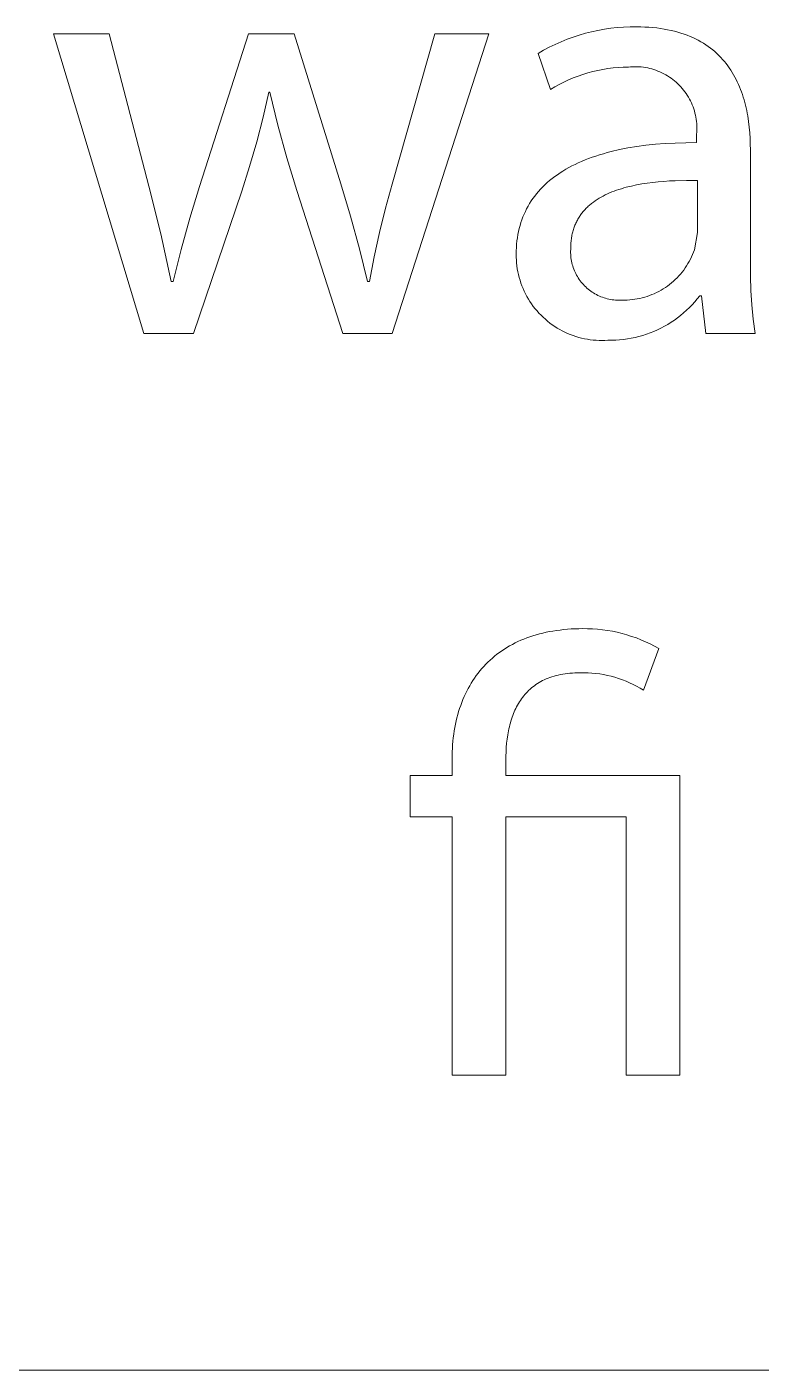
# Model space of a CAD drawing. Header units: millimetres. Extents: x -665 to 1920, y -373 to 1434.
# Drawn here: x 1220.5 to 1251.2, y -372.9 to -316.8 of the extents above; entities that cross this region are included whole.
import ezdxf

# ---------------------------------------------------------------- set-up
doc = ezdxf.new("R2010")
doc.units = ezdxf.units.MM
doc.header["$MEASUREMENT"] = 0
doc.layers.add('Domyślny', color=7, linetype='Continuous', true_color=0x000000)

msp = doc.modelspace()

# ---------------------------------------------------------------- linework, layer by layer
at = {"layer": 'Domyślny', "color": 18, "lineweight": 15, "true_color": 0x000000}
for p, q in [((1225.402, -329.619), (1221.622, -317.091)), ((1221.622, -317.091), (1223.947, -317.091)), ((1223.947, -317.091), (1225.609, -323.463)), ((1227.727, -323.48), (1229.777, -317.091)), ((1229.777, -317.091), (1231.688, -317.091)), ((1231.688, -317.091), (1233.634, -323.359)), ((1235.778, -323.377), (1237.569, -317.091)), ((1239.825, -317.091), (1235.778, -329.619)), ((1237.569, -317.091), (1239.825, -317.091)), ((1243.344, -317.233), (1243.6, -317.149)), ((1243.6, -317.149), (1243.86, -317.074)), ((1243.86, -317.074), (1244.121, -317.008)), ((1244.121, -317.008), (1244.385, -316.952)), ((1244.385, -316.952), (1244.651, -316.904)), ((1244.651, -316.904), (1244.918, -316.866)), ((1244.918, -316.866), (1245.186, -316.837)), ((1245.186, -316.837), (1245.456, -316.817)), ((1245.456, -316.817), (1245.725, -316.807)), ((1245.725, -316.807), (1245.995, -316.806)), ((1245.995, -316.806), (1246.172, -316.808)), ((1246.172, -316.808), (1246.345, -316.813)), ((1246.345, -316.813), (1246.514, -316.823)), ((1246.514, -316.823), (1246.679, -316.836)), ((1246.679, -316.836), (1246.839, -316.852)), ((1246.839, -316.852), (1246.996, -316.872)), ((1246.996, -316.872), (1247.149, -316.896)), ((1247.149, -316.896), (1247.297, -316.923)), ((1247.297, -316.923), (1247.442, -316.953)), ((1247.442, -316.953), (1247.583, -316.987)), ((1247.583, -316.987), (1247.721, -317.024)), ((1247.721, -317.024), (1247.854, -317.064)), ((1247.854, -317.064), (1247.984, -317.107)), ((1247.984, -317.107), (1248.11, -317.153)), ((1248.11, -317.153), (1248.233, -317.202)), ((1242.113, -317.782), (1242.351, -317.655)), ((1242.351, -317.655), (1242.594, -317.536)), ((1242.594, -317.536), (1242.84, -317.427)), ((1242.84, -317.427), (1243.09, -317.325)), ((1243.09, -317.325), (1243.344, -317.233)), ((1248.233, -317.202), (1248.352, -317.254)), ((1248.352, -317.254), (1248.468, -317.309)), ((1248.468, -317.309), (1248.58, -317.366)), ((1248.58, -317.366), (1248.688, -317.427)), ((1248.688, -317.427), (1248.794, -317.49)), ((1248.794, -317.49), (1248.896, -317.555)), ((1248.896, -317.555), (1248.994, -317.623)), ((1248.994, -317.623), (1249.09, -317.694)), ((1249.09, -317.694), (1249.182, -317.767)), ((1241.879, -317.916), (1242.113, -317.782)), ((1242.396, -319.423), (1241.879, -317.916)), ((1249.182, -317.767), (1249.271, -317.842)), ((1249.271, -317.842), (1249.357, -317.919)), ((1249.357, -317.919), (1249.44, -317.999)), ((1249.44, -317.999), (1249.52, -318.081)), ((1249.52, -318.081), (1249.596, -318.165)), ((1249.596, -318.165), (1249.67, -318.251)), ((1249.67, -318.251), (1249.741, -318.339)), ((1243.554, -318.861), (1243.353, -318.938)), ((1243.757, -318.791), (1243.554, -318.861)), ((1243.962, -318.728), (1243.757, -318.791)), ((1244.17, -318.672), (1243.962, -318.728)), ((1244.379, -318.623), (1244.17, -318.672)), ((1244.59, -318.582), (1244.379, -318.623)), ((1244.802, -318.548), (1244.59, -318.582)), ((1245.016, -318.521), (1244.802, -318.548)), ((1245.23, -318.502), (1245.016, -318.521)), ((1245.444, -318.489), (1245.23, -318.502)), ((1245.659, -318.485), (1245.444, -318.489)), ((1245.749, -318.477), (1245.659, -318.485)), ((1245.838, -318.472), (1245.749, -318.477)), ((1245.928, -318.47), (1245.838, -318.472)), ((1246.018, -318.471), (1245.928, -318.47)), ((1246.108, -318.475), (1246.018, -318.471)), ((1246.197, -318.483), (1246.108, -318.475)), ((1246.287, -318.493), (1246.197, -318.483)), ((1246.376, -318.507), (1246.287, -318.493)), ((1246.464, -318.523), (1246.376, -318.507)), ((1246.551, -318.543), (1246.464, -318.523)), ((1246.638, -318.566), (1246.551, -318.543)), ((1246.724, -318.592), (1246.638, -318.566)), ((1246.81, -318.621), (1246.724, -318.592)), ((1246.894, -318.652), (1246.81, -318.621)), ((1246.977, -318.687), (1246.894, -318.652)), ((1247.058, -318.725), (1246.977, -318.687)), ((1247.139, -318.765), (1247.058, -318.725)), ((1247.217, -318.808), (1247.139, -318.765)), ((1247.295, -318.854), (1247.217, -318.808)), ((1247.37, -318.902), (1247.295, -318.854)), ((1249.741, -318.339), (1249.81, -318.429)), ((1249.81, -318.429), (1249.875, -318.521)), ((1249.875, -318.521), (1249.938, -318.614)), ((1249.938, -318.614), (1249.998, -318.709)), ((1249.998, -318.709), (1250.055, -318.806)), ((1250.055, -318.806), (1250.11, -318.905)), ((1242.58, -319.313), (1242.396, -319.423)), ((1242.769, -319.209), (1242.58, -319.313)), ((1242.96, -319.112), (1242.769, -319.209)), ((1243.155, -319.022), (1242.96, -319.112)), ((1243.353, -318.938), (1243.155, -319.022)), ((1247.444, -318.953), (1247.37, -318.902)), ((1247.516, -319.007), (1247.444, -318.953)), ((1247.587, -319.063), (1247.516, -319.007)), ((1247.655, -319.122), (1247.587, -319.063)), ((1247.721, -319.182), (1247.655, -319.122)), ((1247.785, -319.245), (1247.721, -319.182)), ((1247.847, -319.311), (1247.785, -319.245)), ((1247.906, -319.378), (1247.847, -319.311)), ((1247.963, -319.448), (1247.906, -319.378)), ((1250.11, -318.905), (1250.162, -319.005)), ((1250.162, -319.005), (1250.211, -319.106)), ((1250.211, -319.106), (1250.258, -319.209)), ((1250.258, -319.209), (1250.303, -319.313)), ((1250.303, -319.313), (1250.345, -319.419)), ((1250.345, -319.419), (1250.385, -319.525)), ((1230.621, -319.528), (1230.385, -320.575)), ((1230.672, -319.528), (1230.621, -319.528)), ((1231.002, -320.911), (1230.672, -319.528)), ((1248.018, -319.519), (1247.963, -319.448)), ((1248.07, -319.592), (1248.018, -319.519)), ((1248.119, -319.667), (1248.07, -319.592)), ((1248.166, -319.744), (1248.119, -319.667)), ((1248.21, -319.822), (1248.166, -319.744)), ((1248.252, -319.902), (1248.21, -319.822)), ((1248.29, -319.983), (1248.252, -319.902)), ((1248.326, -320.065), (1248.29, -319.983)), ((1250.385, -319.525), (1250.422, -319.633)), ((1250.422, -319.633), (1250.458, -319.742)), ((1250.458, -319.742), (1250.491, -319.852)), ((1250.491, -319.852), (1250.522, -319.963)), ((1250.522, -319.963), (1250.55, -320.075)), ((1248.359, -320.149), (1248.326, -320.065)), ((1248.389, -320.234), (1248.359, -320.149)), ((1248.416, -320.319), (1248.389, -320.234)), ((1248.44, -320.406), (1248.416, -320.319)), ((1248.461, -320.493), (1248.44, -320.406)), ((1248.479, -320.581), (1248.461, -320.493)), ((1250.55, -320.075), (1250.577, -320.188)), ((1250.577, -320.188), (1250.602, -320.301)), ((1250.602, -320.301), (1250.624, -320.416)), ((1250.624, -320.416), (1250.645, -320.53)), ((1250.645, -320.53), (1250.681, -320.762)), ((1230.385, -320.575), (1230.119, -321.615)), ((1231.375, -322.284), (1231.002, -320.911)), ((1248.494, -320.67), (1248.479, -320.581)), ((1248.506, -320.759), (1248.494, -320.67)), ((1248.514, -320.849), (1248.506, -320.759)), ((1248.52, -320.938), (1248.514, -320.849)), ((1248.522, -321.028), (1248.52, -320.938)), ((1248.522, -321.118), (1248.522, -321.028)), ((1250.681, -320.762), (1250.709, -320.995)), ((1250.709, -320.995), (1250.73, -321.23)), ((1230.119, -321.615), (1229.821, -322.647)), ((1247.197, -321.682), (1247.619, -321.66)), ((1247.619, -321.66), (1248.053, -321.647)), ((1248.053, -321.647), (1248.501, -321.645)), ((1248.501, -321.387), (1248.511, -321.297)), ((1248.501, -321.645), (1248.501, -321.387)), ((1248.511, -321.297), (1248.518, -321.208)), ((1248.518, -321.208), (1248.522, -321.118)), ((1250.73, -321.23), (1250.745, -321.466)), ((1250.745, -321.466), (1250.754, -321.702)), ((1244.14, -322.256), (1244.293, -322.203)), ((1244.293, -322.203), (1244.449, -322.153)), ((1244.449, -322.153), (1244.609, -322.105)), ((1244.609, -322.105), (1244.772, -322.06)), ((1244.772, -322.06), (1244.939, -322.016)), ((1244.939, -322.016), (1245.282, -321.937)), ((1245.282, -321.937), (1245.639, -321.867)), ((1245.639, -321.867), (1246.008, -321.806)), ((1246.008, -321.806), (1246.392, -321.755)), ((1246.392, -321.755), (1246.788, -321.714)), ((1246.788, -321.714), (1247.197, -321.682)), ((1250.754, -321.702), (1250.757, -321.938)), ((1250.757, -321.938), (1250.757, -326.622)), ((1229.821, -322.647), (1229.493, -323.669)), ((1231.792, -323.644), (1231.375, -322.284)), ((1242.919, -322.831), (1243.041, -322.758)), ((1243.041, -322.758), (1243.166, -322.687)), ((1243.166, -322.687), (1243.294, -322.619)), ((1243.294, -322.619), (1243.427, -322.553)), ((1243.427, -322.553), (1243.562, -322.489)), ((1243.562, -322.489), (1243.701, -322.427)), ((1243.701, -322.427), (1243.844, -322.368)), ((1243.844, -322.368), (1243.99, -322.311)), ((1243.99, -322.311), (1244.14, -322.256)), ((1242.167, -323.404), (1242.264, -323.315)), ((1242.264, -323.315), (1242.364, -323.229)), ((1242.364, -323.229), (1242.468, -323.145)), ((1242.468, -323.145), (1242.575, -323.063)), ((1242.575, -323.063), (1242.686, -322.984)), ((1242.686, -322.984), (1242.801, -322.906)), ((1242.801, -322.906), (1242.919, -322.831)), ((1246.445, -323.336), (1246.22, -323.37)), ((1246.674, -323.306), (1246.445, -323.336)), ((1246.905, -323.282), (1246.674, -323.306)), ((1247.139, -323.262), (1246.905, -323.282)), ((1247.374, -323.247), (1247.139, -323.262)), ((1247.61, -323.236), (1247.374, -323.247)), ((1248.083, -323.226), (1247.61, -323.236)), ((1248.552, -323.229), (1248.083, -323.226)), ((1248.552, -325.399), (1248.552, -323.229)), ((1225.609, -323.463), (1226.105, -325.449)), ((1227.326, -324.794), (1227.727, -323.48)), ((1229.493, -323.669), (1227.469, -329.619)), ((1233.712, -329.619), (1231.792, -323.644)), ((1233.634, -323.359), (1234.042, -324.712)), ((1235.497, -324.384), (1235.778, -323.377)), ((1241.665, -323.98), (1241.739, -323.878)), ((1241.739, -323.878), (1241.817, -323.779)), ((1241.817, -323.779), (1241.899, -323.682)), ((1241.899, -323.682), (1241.985, -323.587)), ((1241.985, -323.587), (1242.074, -323.494)), ((1242.074, -323.494), (1242.167, -323.404)), ((1244.602, -323.875), (1244.516, -323.921)), ((1244.69, -323.83), (1244.602, -323.875)), ((1244.781, -323.787), (1244.69, -323.83)), ((1244.873, -323.746), (1244.781, -323.787)), ((1244.967, -323.707), (1244.873, -323.746)), ((1245.063, -323.67), (1244.967, -323.707)), ((1245.161, -323.635), (1245.063, -323.67)), ((1245.261, -323.601), (1245.161, -323.635)), ((1245.362, -323.569), (1245.261, -323.601)), ((1245.464, -323.539), (1245.362, -323.569)), ((1245.568, -323.51), (1245.464, -323.539)), ((1245.781, -323.457), (1245.568, -323.51)), ((1245.998, -323.411), (1245.781, -323.457)), ((1246.22, -323.37), (1245.998, -323.411)), ((1235.245, -325.399), (1235.497, -324.384)), ((1241.348, -324.519), (1241.403, -324.407)), ((1241.403, -324.407), (1241.463, -324.297)), ((1241.463, -324.297), (1241.527, -324.189)), ((1241.527, -324.189), (1241.594, -324.083)), ((1241.594, -324.083), (1241.665, -323.98)), ((1243.816, -324.469), (1243.785, -324.503)), ((1243.847, -324.435), (1243.816, -324.469)), ((1243.878, -324.402), (1243.847, -324.435)), ((1243.91, -324.369), (1243.878, -324.402)), ((1243.944, -324.337), (1243.91, -324.369)), ((1243.977, -324.306), (1243.944, -324.337)), ((1244.012, -324.275), (1243.977, -324.306)), ((1244.047, -324.244), (1244.012, -324.275)), ((1244.082, -324.214), (1244.047, -324.244)), ((1244.119, -324.185), (1244.082, -324.214)), ((1244.193, -324.128), (1244.119, -324.185)), ((1244.27, -324.073), (1244.193, -324.128)), ((1244.35, -324.021), (1244.27, -324.073)), ((1244.432, -323.97), (1244.35, -324.021)), ((1244.516, -323.921), (1244.432, -323.97)), ((1226.958, -326.117), (1227.326, -324.794)), ((1234.042, -324.712), (1234.412, -326.076)), ((1241.125, -325.11), (1241.162, -324.988)), ((1241.162, -324.988), (1241.202, -324.867)), ((1241.202, -324.867), (1241.247, -324.749)), ((1241.247, -324.749), (1241.295, -324.633)), ((1241.295, -324.633), (1241.348, -324.519)), ((1243.462, -325.004), (1243.442, -325.047)), ((1243.482, -324.962), (1243.462, -325.004)), ((1243.503, -324.92), (1243.482, -324.962)), ((1243.524, -324.879), (1243.503, -324.92)), ((1243.547, -324.839), (1243.524, -324.879)), ((1243.57, -324.799), (1243.547, -324.839)), ((1243.595, -324.76), (1243.57, -324.799)), ((1243.62, -324.721), (1243.595, -324.76)), ((1243.645, -324.684), (1243.62, -324.721)), ((1243.672, -324.646), (1243.645, -324.684)), ((1243.699, -324.61), (1243.672, -324.646)), ((1243.727, -324.573), (1243.699, -324.61)), ((1243.756, -324.538), (1243.727, -324.573)), ((1243.785, -324.503), (1243.756, -324.538)), ((1226.105, -325.449), (1226.539, -327.449)), ((1235.023, -326.421), (1235.245, -325.399)), ((1241.015, -325.62), (1241.037, -325.489)), ((1241.037, -325.489), (1241.062, -325.361)), ((1241.062, -325.361), (1241.092, -325.234)), ((1241.092, -325.234), (1241.125, -325.11)), ((1243.289, -325.562), (1243.28, -325.613)), ((1243.298, -325.512), (1243.289, -325.562)), ((1243.309, -325.462), (1243.298, -325.512)), ((1243.32, -325.413), (1243.309, -325.462)), ((1243.332, -325.365), (1243.32, -325.413)), ((1243.345, -325.318), (1243.332, -325.365)), ((1243.359, -325.271), (1243.345, -325.318)), ((1243.374, -325.225), (1243.359, -325.271)), ((1243.39, -325.179), (1243.374, -325.225)), ((1243.407, -325.134), (1243.39, -325.179)), ((1243.424, -325.09), (1243.407, -325.134)), ((1243.442, -325.047), (1243.424, -325.09)), ((1248.415, -326.123), (1248.552, -325.399)), ((1226.625, -327.449), (1226.958, -326.117)), ((1234.412, -326.076), (1234.745, -327.449)), ((1240.968, -326.163), (1240.974, -326.024)), ((1240.974, -326.024), (1240.984, -325.887)), ((1240.984, -325.887), (1240.998, -325.753)), ((1240.998, -325.753), (1241.015, -325.62)), ((1243.244, -326.114), (1243.242, -326.184)), ((1243.248, -326.045), (1243.244, -326.114)), ((1243.249, -325.989), (1243.248, -326.045)), ((1243.25, -325.933), (1243.249, -325.989)), ((1243.253, -325.878), (1243.25, -325.933)), ((1243.256, -325.823), (1243.253, -325.878)), ((1243.261, -325.77), (1243.256, -325.823)), ((1243.266, -325.717), (1243.261, -325.77)), ((1243.273, -325.664), (1243.266, -325.717)), ((1243.28, -325.613), (1243.273, -325.664)), ((1248.379, -326.223), (1248.415, -326.123)), ((1234.831, -327.449), (1235.023, -326.421)), ((1240.966, -326.303), (1240.968, -326.163)), ((1240.967, -326.426), (1240.966, -326.303)), ((1240.972, -326.549), (1240.967, -326.426)), ((1240.982, -326.672), (1240.972, -326.549)), ((1240.995, -326.795), (1240.982, -326.672)), ((1243.242, -326.184), (1243.242, -326.253)), ((1243.242, -326.253), (1243.245, -326.322)), ((1243.245, -326.322), (1243.25, -326.391)), ((1243.25, -326.391), (1243.257, -326.46)), ((1243.257, -326.46), (1243.267, -326.529)), ((1243.267, -326.529), (1243.279, -326.597)), ((1243.279, -326.597), (1243.294, -326.665)), ((1243.294, -326.665), (1243.31, -326.732)), ((1248.092, -326.792), (1248.147, -326.702)), ((1248.147, -326.702), (1248.2, -326.609)), ((1248.2, -326.609), (1248.25, -326.515)), ((1248.25, -326.515), (1248.296, -326.419)), ((1248.296, -326.419), (1248.339, -326.322)), ((1248.339, -326.322), (1248.379, -326.223)), ((1250.757, -326.622), (1250.758, -327.223)), ((1241.013, -326.916), (1240.995, -326.795)), ((1241.035, -327.037), (1241.013, -326.916)), ((1241.061, -327.158), (1241.035, -327.037)), ((1241.091, -327.277), (1241.061, -327.158)), ((1241.125, -327.395), (1241.091, -327.277)), ((1243.31, -326.732), (1243.33, -326.799)), ((1243.33, -326.799), (1243.351, -326.865)), ((1243.351, -326.865), (1243.375, -326.93)), ((1243.375, -326.93), (1243.4, -326.995)), ((1243.4, -326.995), (1243.429, -327.058)), ((1243.429, -327.058), (1243.459, -327.12)), ((1243.459, -327.12), (1243.491, -327.182)), ((1243.491, -327.182), (1243.526, -327.242)), ((1243.526, -327.242), (1243.562, -327.301)), ((1247.694, -327.291), (1247.768, -327.214)), ((1247.768, -327.214), (1247.838, -327.134)), ((1247.838, -327.134), (1247.906, -327.052)), ((1247.906, -327.052), (1247.971, -326.967)), ((1247.971, -326.967), (1248.033, -326.881)), ((1248.033, -326.881), (1248.092, -326.792)), ((1250.758, -327.223), (1250.778, -327.824)), ((1226.539, -327.449), (1226.625, -327.449)), ((1234.745, -327.449), (1234.831, -327.449)), ((1241.164, -327.512), (1241.125, -327.395)), ((1241.206, -327.628), (1241.164, -327.512)), ((1241.252, -327.742), (1241.206, -327.628)), ((1241.303, -327.854), (1241.252, -327.742)), ((1243.562, -327.301), (1243.601, -327.359)), ((1243.601, -327.359), (1243.641, -327.415)), ((1243.641, -327.415), (1243.683, -327.47)), ((1243.683, -327.47), (1243.728, -327.523)), ((1243.728, -327.523), (1243.774, -327.575)), ((1243.774, -327.575), (1243.821, -327.625)), ((1243.821, -327.625), (1243.871, -327.674)), ((1243.871, -327.674), (1243.922, -327.721)), ((1243.922, -327.721), (1243.975, -327.766)), ((1243.975, -327.766), (1244.029, -327.809)), ((1244.029, -327.809), (1244.085, -327.85)), ((1246.93, -327.862), (1247.023, -327.811)), ((1247.023, -327.811), (1247.114, -327.756)), ((1247.114, -327.756), (1247.204, -327.698)), ((1247.204, -327.698), (1247.291, -327.638)), ((1247.291, -327.638), (1247.377, -327.574)), ((1247.377, -327.574), (1247.46, -327.507)), ((1247.46, -327.507), (1247.54, -327.438)), ((1247.54, -327.438), (1247.619, -327.366)), ((1247.619, -327.366), (1247.694, -327.291)), ((1250.778, -327.824), (1250.818, -328.424)), ((1241.357, -327.965), (1241.303, -327.854)), ((1241.415, -328.073), (1241.357, -327.965)), ((1241.476, -328.18), (1241.415, -328.073)), ((1241.541, -328.284), (1241.476, -328.18)), ((1241.61, -328.386), (1241.541, -328.284)), ((1241.682, -328.486), (1241.61, -328.386)), ((1244.085, -327.85), (1244.142, -327.89)), ((1244.142, -327.89), (1244.2, -327.927)), ((1244.2, -327.927), (1244.26, -327.963)), ((1244.26, -327.963), (1244.321, -327.996)), ((1244.321, -327.996), (1244.382, -328.027)), ((1244.382, -328.027), (1244.445, -328.056)), ((1244.445, -328.056), (1244.509, -328.083)), ((1244.509, -328.083), (1244.574, -328.108)), ((1244.574, -328.108), (1244.64, -328.13)), ((1244.64, -328.13), (1244.706, -328.15)), ((1244.706, -328.15), (1244.773, -328.168)), ((1244.773, -328.168), (1244.841, -328.184)), ((1244.841, -328.184), (1244.909, -328.197)), ((1244.909, -328.197), (1244.977, -328.208)), ((1244.977, -328.208), (1245.046, -328.217)), ((1245.046, -328.217), (1245.115, -328.223)), ((1245.115, -328.223), (1245.184, -328.227)), ((1245.184, -328.227), (1245.254, -328.228)), ((1245.254, -328.228), (1245.323, -328.227)), ((1245.323, -328.227), (1245.392, -328.224)), ((1245.392, -328.224), (1245.499, -328.225)), ((1245.499, -328.225), (1245.605, -328.222)), ((1245.605, -328.222), (1245.711, -328.216)), ((1245.711, -328.216), (1245.817, -328.206)), ((1245.817, -328.206), (1245.923, -328.192)), ((1245.923, -328.192), (1246.028, -328.175)), ((1246.028, -328.175), (1246.133, -328.154)), ((1246.133, -328.154), (1246.236, -328.13)), ((1246.236, -328.13), (1246.339, -328.102)), ((1246.339, -328.102), (1246.441, -328.07)), ((1246.441, -328.07), (1246.541, -328.035)), ((1246.541, -328.035), (1246.641, -327.997)), ((1246.641, -327.997), (1246.739, -327.956)), ((1246.739, -327.956), (1246.835, -327.911)), ((1246.835, -327.911), (1246.93, -327.862)), ((1248.431, -328.297), (1248.321, -328.419)), ((1248.537, -328.172), (1248.431, -328.297)), ((1248.639, -328.043), (1248.537, -328.172)), ((1248.707, -328.043), (1248.639, -328.043)), ((1248.888, -329.619), (1248.707, -328.043)), ((1241.758, -328.583), (1241.682, -328.486)), ((1241.837, -328.678), (1241.758, -328.583)), ((1241.919, -328.769), (1241.837, -328.678)), ((1242.004, -328.858), (1241.919, -328.769)), ((1242.092, -328.944), (1242.004, -328.858)), ((1242.184, -329.027), (1242.092, -328.944)), ((1247.711, -328.965), (1247.578, -329.061)), ((1247.84, -328.864), (1247.711, -328.965)), ((1247.966, -328.759), (1247.84, -328.864)), ((1248.089, -328.65), (1247.966, -328.759)), ((1248.207, -328.536), (1248.089, -328.65)), ((1248.321, -328.419), (1248.207, -328.536)), ((1250.818, -328.424), (1250.877, -329.022)), ((1242.278, -329.106), (1242.184, -329.027)), ((1242.374, -329.182), (1242.278, -329.106)), ((1242.473, -329.255), (1242.374, -329.182)), ((1242.575, -329.325), (1242.473, -329.255)), ((1242.679, -329.391), (1242.575, -329.325)), ((1242.785, -329.453), (1242.679, -329.391)), ((1242.893, -329.511), (1242.785, -329.453)), ((1243.004, -329.566), (1242.893, -329.511)), ((1246.867, -329.468), (1246.717, -329.535)), ((1247.015, -329.397), (1246.867, -329.468)), ((1247.16, -329.32), (1247.015, -329.397)), ((1247.302, -329.239), (1247.16, -329.32)), ((1247.442, -329.152), (1247.302, -329.239)), ((1247.578, -329.061), (1247.442, -329.152)), ((1250.877, -329.022), (1250.955, -329.619)), ((1227.469, -329.619), (1225.402, -329.619)), ((1235.778, -329.619), (1233.712, -329.619)), ((1243.116, -329.617), (1243.004, -329.566)), ((1243.229, -329.664), (1243.116, -329.617)), ((1243.345, -329.707), (1243.229, -329.664)), ((1243.461, -329.746), (1243.345, -329.707)), ((1243.579, -329.781), (1243.461, -329.746)), ((1243.699, -329.812), (1243.579, -329.781)), ((1243.819, -329.839), (1243.699, -329.812)), ((1243.94, -329.862), (1243.819, -329.839)), ((1244.061, -329.88), (1243.94, -329.862)), ((1244.184, -329.895), (1244.061, -329.88)), ((1244.306, -329.905), (1244.184, -329.895)), ((1244.429, -329.911), (1244.306, -329.905)), ((1244.552, -329.912), (1244.429, -329.911)), ((1244.675, -329.91), (1244.552, -329.912)), ((1244.798, -329.903), (1244.675, -329.91)), ((1244.962, -329.903), (1244.798, -329.903)), ((1245.126, -329.898), (1244.962, -329.903)), ((1245.29, -329.887), (1245.126, -329.898)), ((1245.453, -329.87), (1245.29, -329.887)), ((1245.615, -329.847), (1245.453, -329.87)), ((1245.777, -329.819), (1245.615, -329.847)), ((1245.938, -329.786), (1245.777, -329.819)), ((1246.097, -329.746), (1245.938, -329.786)), ((1246.255, -329.702), (1246.097, -329.746)), ((1246.411, -329.651), (1246.255, -329.702)), ((1246.565, -329.596), (1246.411, -329.651)), ((1246.717, -329.535), (1246.565, -329.596)), ((1250.955, -329.619), (1248.888, -329.619)), ((1241.16, -342.443), (1241.283, -342.392)), ((1241.283, -342.392), (1241.409, -342.343)), ((1241.409, -342.343), (1241.537, -342.297)), ((1241.537, -342.297), (1241.668, -342.254)), ((1241.668, -342.254), (1241.801, -342.213)), ((1241.801, -342.213), (1241.936, -342.176)), ((1241.936, -342.176), (1242.074, -342.141)), ((1242.074, -342.141), (1242.214, -342.109)), ((1242.214, -342.109), (1242.356, -342.081)), ((1242.356, -342.081), (1242.501, -342.055)), ((1242.501, -342.055), (1242.648, -342.032)), ((1242.648, -342.032), (1242.798, -342.012)), ((1242.798, -342.012), (1242.95, -341.995)), ((1242.95, -341.995), (1243.104, -341.981)), ((1243.104, -341.981), (1243.261, -341.97)), ((1243.261, -341.97), (1243.419, -341.962)), ((1243.419, -341.962), (1243.581, -341.958)), ((1243.581, -341.958), (1243.744, -341.956)), ((1243.744, -341.956), (1243.953, -341.957)), ((1243.953, -341.957), (1244.161, -341.965)), ((1244.161, -341.965), (1244.369, -341.979)), ((1244.369, -341.979), (1244.576, -342.001)), ((1244.576, -342.001), (1244.782, -342.03)), ((1244.782, -342.03), (1244.988, -342.066)), ((1244.988, -342.066), (1245.191, -342.108)), ((1245.191, -342.108), (1245.394, -342.158)), ((1245.394, -342.158), (1245.595, -342.214)), ((1245.595, -342.214), (1245.793, -342.277)), ((1245.793, -342.277), (1245.99, -342.346)), ((1245.99, -342.346), (1246.183, -342.423)), ((1246.183, -342.423), (1246.375, -342.505)), ((1240.163, -343.028), (1240.264, -342.952)), ((1240.264, -342.952), (1240.367, -342.88)), ((1240.367, -342.88), (1240.473, -342.809)), ((1240.473, -342.809), (1240.581, -342.742)), ((1240.581, -342.742), (1240.692, -342.677)), ((1240.692, -342.677), (1240.805, -342.614)), ((1240.805, -342.614), (1240.921, -342.555)), ((1240.921, -342.555), (1241.04, -342.498)), ((1241.04, -342.498), (1241.16, -342.443)), ((1246.93, -342.791), (1246.284, -344.522)), ((1246.375, -342.505), (1246.563, -342.594)), ((1246.563, -342.594), (1246.748, -342.69)), ((1246.748, -342.69), (1246.93, -342.791)), ((1239.529, -343.626), (1239.612, -343.533)), ((1239.612, -343.533), (1239.697, -343.442)), ((1239.697, -343.442), (1239.785, -343.355)), ((1239.785, -343.355), (1239.876, -343.269)), ((1239.876, -343.269), (1239.969, -343.186)), ((1239.969, -343.186), (1240.065, -343.106)), ((1240.065, -343.106), (1240.163, -343.028)), ((1239.086, -344.231), (1239.153, -344.124)), ((1239.153, -344.124), (1239.223, -344.02)), ((1239.223, -344.02), (1239.296, -343.918)), ((1239.296, -343.918), (1239.371, -343.818)), ((1239.371, -343.818), (1239.448, -343.721)), ((1239.448, -343.721), (1239.529, -343.626)), ((1242.142, -344.092), (1242.067, -344.129)), ((1242.218, -344.058), (1242.142, -344.092)), ((1242.297, -344.026), (1242.218, -344.058)), ((1242.379, -343.995), (1242.297, -344.026)), ((1242.462, -343.967), (1242.379, -343.995)), ((1242.547, -343.941), (1242.462, -343.967)), ((1242.635, -343.917), (1242.547, -343.941)), ((1242.725, -343.895), (1242.635, -343.917)), ((1242.818, -343.875), (1242.725, -343.895)), ((1242.912, -343.857), (1242.818, -343.875)), ((1243.009, -343.842), (1242.912, -343.857)), ((1243.108, -343.829), (1243.009, -343.842)), ((1243.21, -343.818), (1243.108, -343.829)), ((1243.314, -343.81), (1243.21, -343.818)), ((1243.421, -343.804), (1243.314, -343.81)), ((1243.53, -343.8), (1243.421, -343.804)), ((1243.641, -343.799), (1243.53, -343.8)), ((1243.804, -343.798), (1243.641, -343.799)), ((1243.968, -343.803), (1243.804, -343.798)), ((1244.131, -343.813), (1243.968, -343.803)), ((1244.294, -343.829), (1244.131, -343.813)), ((1244.456, -343.85), (1244.294, -343.829)), ((1244.617, -343.877), (1244.456, -343.85)), ((1244.777, -343.91), (1244.617, -343.877)), ((1244.936, -343.947), (1244.777, -343.91)), ((1245.094, -343.99), (1244.936, -343.947)), ((1245.25, -344.039), (1245.094, -343.99)), ((1245.404, -344.093), (1245.25, -344.039)), ((1245.557, -344.152), (1245.404, -344.093)), ((1238.79, -344.798), (1238.844, -344.68)), ((1238.844, -344.68), (1238.9, -344.565)), ((1238.9, -344.565), (1238.959, -344.451)), ((1238.959, -344.451), (1239.021, -344.34)), ((1239.021, -344.34), (1239.086, -344.231)), ((1241.379, -344.649), (1241.328, -344.706)), ((1241.432, -344.593), (1241.379, -344.649)), ((1241.486, -344.539), (1241.432, -344.593)), ((1241.543, -344.486), (1241.486, -344.539)), ((1241.602, -344.435), (1241.543, -344.486)), ((1241.662, -344.386), (1241.602, -344.435)), ((1241.725, -344.339), (1241.662, -344.386)), ((1241.789, -344.293), (1241.725, -344.339)), ((1241.855, -344.249), (1241.789, -344.293)), ((1241.924, -344.207), (1241.855, -344.249)), ((1241.994, -344.167), (1241.924, -344.207)), ((1242.067, -344.129), (1241.994, -344.167)), ((1245.707, -344.216), (1245.557, -344.152)), ((1245.855, -344.285), (1245.707, -344.216)), ((1246.001, -344.359), (1245.855, -344.285)), ((1246.144, -344.438), (1246.001, -344.359)), ((1246.284, -344.522), (1246.144, -344.438)), ((1238.601, -345.29), (1238.644, -345.164)), ((1238.644, -345.164), (1238.69, -345.04)), ((1238.69, -345.04), (1238.738, -344.918)), ((1238.738, -344.918), (1238.79, -344.798)), ((1240.984, -345.219), (1240.948, -345.29)), ((1241.021, -345.15), (1240.984, -345.219)), ((1241.059, -345.083), (1241.021, -345.15)), ((1241.1, -345.016), (1241.059, -345.083)), ((1241.142, -344.952), (1241.1, -345.016)), ((1241.186, -344.888), (1241.142, -344.952)), ((1241.231, -344.826), (1241.186, -344.888)), ((1241.279, -344.765), (1241.231, -344.826)), ((1241.328, -344.706), (1241.279, -344.765)), ((1238.456, -345.815), (1238.488, -345.68)), ((1238.488, -345.68), (1238.523, -345.548)), ((1238.523, -345.548), (1238.56, -345.418)), ((1238.56, -345.418), (1238.601, -345.29)), ((1240.769, -345.738), (1240.745, -345.816)), ((1240.795, -345.66), (1240.769, -345.738)), ((1240.823, -345.584), (1240.795, -345.66)), ((1240.852, -345.508), (1240.823, -345.584)), ((1240.882, -345.434), (1240.852, -345.508)), ((1240.915, -345.361), (1240.882, -345.434)), ((1240.948, -345.29), (1240.915, -345.361)), ((1238.336, -346.515), (1238.354, -346.371)), ((1238.354, -346.371), (1238.375, -346.229)), ((1238.375, -346.229), (1238.399, -346.089)), ((1238.399, -346.089), (1238.426, -345.951)), ((1238.426, -345.951), (1238.456, -345.815)), ((1240.644, -346.225), (1240.613, -346.394)), ((1240.662, -346.141), (1240.644, -346.225)), ((1240.68, -346.058), (1240.662, -346.141)), ((1240.7, -345.977), (1240.68, -346.058)), ((1240.722, -345.896), (1240.7, -345.977)), ((1240.745, -345.816), (1240.722, -345.896)), ((1238.298, -346.957), (1238.308, -346.808)), ((1238.308, -346.808), (1238.32, -346.66)), ((1238.32, -346.66), (1238.336, -346.515)), ((1240.552, -346.923), (1240.541, -347.105)), ((1240.567, -346.744), (1240.552, -346.923)), ((1240.588, -346.568), (1240.567, -346.744)), ((1240.613, -346.394), (1240.588, -346.568)), ((1238.285, -347.415), (1238.286, -347.261)), ((1238.285, -348.087), (1238.285, -347.415)), ((1238.286, -347.261), (1238.291, -347.108)), ((1238.291, -347.108), (1238.298, -346.957)), ((1240.534, -347.289), (1240.532, -347.476)), ((1240.532, -347.476), (1240.532, -348.087)), ((1240.541, -347.105), (1240.534, -347.289)), ((1236.528, -349.826), (1236.528, -348.087)), ((1236.528, -348.087), (1238.285, -348.087)), ((1240.532, -348.087), (1247.809, -348.087)), ((1247.809, -348.087), (1247.809, -360.616)), ((1238.285, -349.826), (1236.528, -349.826)), ((1238.285, -360.616), (1238.285, -349.826)), ((1245.561, -349.826), (1240.532, -349.826)), ((1240.532, -349.826), (1240.532, -360.616)), ((1245.561, -360.616), (1245.561, -349.826)), ((1240.532, -360.616), (1238.285, -360.616)), ((1247.809, -360.616), (1245.561, -360.616)), ((1918.032, -372.944), (-665.356, -372.944)), ((1918.032, -372.944), (943.275, -372.944))]:
    msp.add_line(p, q, dxfattribs=at)

doc.saveas('drawing.dxf')
